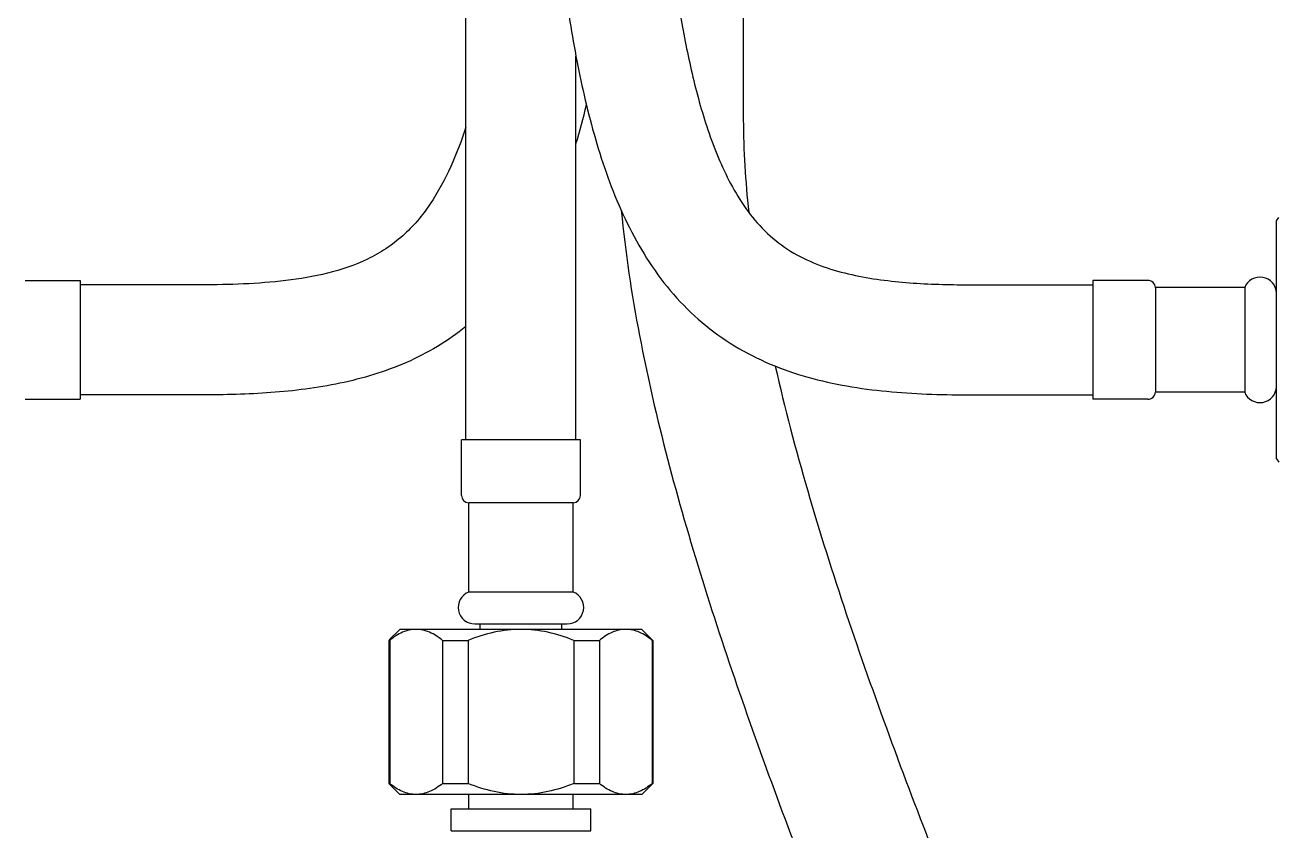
# Model space of a CAD drawing. Header units: millimetres. Extents: x 7392 to 8221, y 1108 to 2280.
# Drawn here: x 7504.4 to 7618.3, y 1314.6 to 1387.8 of the extents above; entities that cross this region are included whole.
import ezdxf

# ---------------------------------------------------------------- set-up
doc = ezdxf.new("R2010")
doc.units = ezdxf.units.MM
doc.layers.add('02___PRT_ALL_AXES', color=7, linetype='Continuous')

msp = doc.modelspace()

# ---------------------------------------------------------------- linework, layer by layer
at = {"color": 7, "linetype": 'Continuous'}
for p, q in [((7544.42, 1350.16), (7544.42, 1393)), ((7569.63, 1393), (7569.63, 1379.26)), ((7554.42, 1350.16), (7554.42, 1385.01)), ((7618.1, 1370.07), (7618.31, 1370.35)), ((7618.1, 1348.43), (7618.1, 1370.07)), ((7504.35, 1364.65), (7509.35, 1364.65)), ((7520.36, 1364.25), (7509.35, 1364.25)), ((7590.39, 1364.25), (7601.39, 1364.25)), ((7606.39, 1364.65), (7601.39, 1364.65)), ((7607.09, 1364), (7607.09, 1354.5)), ((7615.2, 1364), (7607.09, 1364)), ((7504.35, 1353.85), (7509.35, 1353.85)), ((7520.36, 1354.25), (7509.35, 1354.25)), ((7590.39, 1354.25), (7601.39, 1354.25)), ((7606.39, 1353.85), (7601.39, 1353.85)), ((7615.2, 1354.5), (7607.09, 1354.5)), ((7544.02, 1345.11), (7544.02, 1350.16)), ((7554.82, 1350.16), (7544.02, 1350.16)), ((7554.82, 1345.11), (7554.82, 1350.16)), ((7618.1, 1348.43), (7618.31, 1348.14)), ((7544.67, 1336.35), (7544.67, 1344.46)), ((7554.17, 1344.46), (7544.67, 1344.46)), ((7554.17, 1336.35), (7554.17, 1344.46)), ((7544.67, 1336.35), (7554.17, 1336.35)), ((7545.22, 1333.45), (7553.62, 1333.45)), ((7545.72, 1332.95), (7545.72, 1333.45)), ((7553.12, 1332.95), (7553.12, 1333.45)), ((7537.45, 1331.99), (7538.42, 1332.95)), ((7560.42, 1332.95), (7538.42, 1332.95)), ((7561.42, 1331.95), (7560.42, 1332.95)), ((7537.42, 1331.95), (7537.42, 1318.95)), ((7537.42, 1331.95), (7537.49, 1331.95)), ((7537.49, 1331.95), (7537.49, 1318.95)), ((7542.29, 1331.95), (7542.29, 1318.95)), ((7542.29, 1331.95), (7544.62, 1331.95)), ((7544.62, 1331.95), (7544.62, 1318.95)), ((7554.22, 1331.95), (7554.22, 1318.95)), ((7554.22, 1331.95), (7556.55, 1331.95)), ((7556.55, 1331.95), (7556.55, 1318.95)), ((7561.35, 1331.95), (7561.35, 1318.95)), ((7561.35, 1331.95), (7561.42, 1331.95)), ((7561.42, 1331.95), (7561.42, 1318.95)), ((7537.42, 1318.95), (7537.49, 1318.95)), ((7538.42, 1317.95), (7537.45, 1318.91)), ((7542.29, 1318.95), (7544.62, 1318.95)), ((7554.22, 1318.95), (7556.55, 1318.95)), ((7560.42, 1317.95), (7561.42, 1318.95)), ((7561.35, 1318.95), (7561.42, 1318.95)), ((7560.42, 1317.95), (7538.42, 1317.95))]:
    msp.add_line(p, q, dxfattribs=at)
for centre, radius, start, end in [((7488.21, 1396.75), 69.08, 343.4315, 346.4672), ((7606.39, 1363.95), 0.7, 4.096, 90), ((7616.59, 1363.45), 1.5, 2.029, 158.4062), ((7616.59, 1355.05), 1.5, 201.5938, 357.971), ((7606.39, 1354.55), 0.7, 270, 355.904), ((7544.67, 1345.11), 0.65, 180, 270), ((7554.17, 1345.11), 0.65, 270, 0), ((7545.22, 1334.95), 1.5, 111.5102, 270), ((7553.62, 1334.95), 1.5, 270, 68.4898)]:
    msp.add_arc(centre, radius, start, end, dxfattribs=at)
for points, knots in [([(7553.18, 1393), (7553.3, 1391.98), (7553.44, 1390.97), (7553.59, 1389.96), (7553.95, 1387.56), (7554.77, 1382.78), (7556.57, 1375.72), (7558.81, 1370.05), (7561.28, 1365.87), (7563.52, 1362.99), (7566.17, 1360.47), (7569.18, 1358.39), (7572.46, 1356.8), (7577.08, 1355.3), (7583.11, 1354.38), (7587.96, 1354.25), (7590.39, 1354.25)], [-0.052677, -0.052677, -0.052677, -0.052677, 0, 0, 0, 0.125042, 0.250057, 0.374998, 0.437516, 0.500026, 0.56253, 0.625033, 0.687538, 0.75005, 0.874978, 1, 1, 1, 1]), ([(7563.27, 1393), (7563.4, 1391.98), (7563.55, 1390.97), (7563.71, 1389.96), (7563.99, 1388.21), (7564.63, 1384.72), (7565.91, 1379.57), (7567.43, 1375.39), (7569.09, 1372.26), (7570.62, 1370.08), (7572.52, 1368.2), (7574.76, 1366.74), (7577.23, 1365.73), (7580.66, 1364.84), (7585.07, 1364.33), (7588.62, 1364.25), (7590.39, 1364.25)], [-0.072263, -0.072263, -0.072263, -0.072263, 0, 0, 0, 0.125036, 0.250061, 0.375032, 0.437551, 0.500054, 0.56253, 0.625, 0.687492, 0.750004, 0.874973, 1, 1, 1, 1]), ([(7544.42, 1378.58), (7544.02, 1377.36), (7543.11, 1374.95), (7541.29, 1371.54), (7539.21, 1369.05), (7537.17, 1367.49), (7534.92, 1366.23), (7531.86, 1365.21), (7528.05, 1364.58), (7524.21, 1364.29), (7521.64, 1364.25), (7520.36, 1364.25)], [0, 0, 0, 0, 0.125046, 0.250037, 0.374868, 0.437399, 0.499932, 0.624852, 0.749876, 0.874933, 1, 1, 1, 1]), ([(7558.54, 1370.99), (7558.9, 1367.19), (7560.05, 1359.61), (7562.64, 1348.42), (7565.84, 1337.39), (7569.47, 1326.49), (7573.39, 1315.7), (7577.53, 1304.99), (7581.79, 1294.33), (7586.1, 1283.69), (7590.39, 1273.04), (7594.57, 1262.35), (7597.87, 1253.37), (7600.31, 1246.11), (7602.01, 1240.63), (7603.52, 1235.09), (7604.58, 1230.42), (7605.23, 1226.65), (7605.6, 1223.8), (7605.83, 1220.94), (7605.87, 1218.06), (7605.64, 1215.2), (7605.05, 1212.38), (7604.08, 1210.17), (7602.92, 1208.64), (7601.51, 1207.33), (7599.38, 1206.18), (7596.61, 1205.39), (7593.76, 1205.01), (7591.85, 1204.94), (7590.89, 1204.94)], [0, 0, 0, 0, 0.06249, 0.124992, 0.187498, 0.250007, 0.312517, 0.375028, 0.437539, 0.500051, 0.562562, 0.625073, 0.687583, 0.718838, 0.750093, 0.781347, 0.8126, 0.828227, 0.843855, 0.859482, 0.875107, 0.89073, 0.906344, 0.921935, 0.929745, 0.937554, 0.953139, 0.968752, 0.984374, 1, 1, 1, 1]), ([(7544.42, 1360.46), (7543.6, 1359.8), (7541.86, 1358.59), (7538.09, 1356.65), (7533, 1355.13), (7526.7, 1354.35), (7522.47, 1354.25), (7520.36, 1354.25)], [0, 0, 0, 0, 0.125052, 0.250106, 0.499894, 0.749897, 1, 1, 1, 1]), ([(7572.53, 1356.87), (7573.39, 1353.06), (7575.39, 1345.51), (7578.93, 1334.34), (7582.84, 1323.3), (7587, 1312.35), (7591.32, 1301.46), (7595.71, 1290.6), (7600.1, 1279.74), (7604.4, 1268.84), (7608.51, 1257.87), (7612.26, 1246.77), (7614.88, 1237.36), (7616.44, 1229.7), (7617.22, 1223.89), (7617.47, 1218.03), (7616.93, 1212.18), (7615.29, 1206.52), (7612.24, 1201.44), (7607.83, 1197.49), (7602.49, 1194.94), (7596.75, 1193.66), (7592.84, 1193.43), (7590.89, 1193.43)], [0, 0, 0, 0, 0.062521, 0.125048, 0.187576, 0.250105, 0.312635, 0.375165, 0.437696, 0.500225, 0.562754, 0.62528, 0.687796, 0.719058, 0.750316, 0.781566, 0.812801, 0.844006, 0.87518, 0.906345, 0.937534, 0.968756, 1, 1, 1, 1]), ([(7539.89, 1332.95), (7539.47, 1332.95), (7538.59, 1332.74), (7537.85, 1332.24), (7537.49, 1331.95)], [0, 0, 0, 0, 0.474901, 1, 1, 1, 1]), ([(7542.29, 1331.95), (7541.93, 1332.24), (7541.19, 1332.74), (7540.31, 1332.95), (7539.89, 1332.95)], [0, 0, 0, 0, 0.525099, 1, 1, 1, 1]), ([(7549.42, 1332.95), (7548.6, 1332.95), (7546.95, 1332.76), (7545.38, 1332.26), (7544.62, 1331.95)], [0, 0, 0, 0, 0.499861, 1, 1, 1, 1]), ([(7554.22, 1331.95), (7553.46, 1332.26), (7551.89, 1332.76), (7550.24, 1332.95), (7549.42, 1332.95)], [0, 0, 0, 0, 0.500141, 1, 1, 1, 1]), ([(7558.95, 1332.95), (7558.53, 1332.95), (7557.65, 1332.74), (7556.91, 1332.24), (7556.55, 1331.95)], [0, 0, 0, 0, 0.474901, 1, 1, 1, 1]), ([(7561.35, 1331.95), (7560.99, 1332.24), (7560.25, 1332.74), (7559.37, 1332.95), (7558.95, 1332.95)], [0, 0, 0, 0, 0.525099, 1, 1, 1, 1]), ([(7539.89, 1317.95), (7539.47, 1317.95), (7538.59, 1318.16), (7537.85, 1318.66), (7537.49, 1318.95)], [0, 0, 0, 0, 0.474901, 1, 1, 1, 1]), ([(7542.29, 1318.95), (7541.93, 1318.66), (7541.19, 1318.16), (7540.31, 1317.95), (7539.89, 1317.95)], [0, 0, 0, 0, 0.525099, 1, 1, 1, 1]), ([(7549.42, 1317.95), (7548.6, 1317.95), (7546.95, 1318.14), (7545.38, 1318.64), (7544.62, 1318.95)], [0, 0, 0, 0, 0.499861, 1, 1, 1, 1]), ([(7554.22, 1318.95), (7553.46, 1318.64), (7551.89, 1318.14), (7550.24, 1317.95), (7549.42, 1317.95)], [0, 0, 0, 0, 0.500141, 1, 1, 1, 1]), ([(7558.95, 1317.95), (7558.53, 1317.95), (7557.65, 1318.16), (7556.91, 1318.66), (7556.55, 1318.95)], [0, 0, 0, 0, 0.474901, 1, 1, 1, 1]), ([(7561.35, 1318.95), (7560.99, 1318.66), (7560.25, 1318.16), (7559.37, 1317.95), (7558.95, 1317.95)], [0, 0, 0, 0, 0.525099, 1, 1, 1, 1])]:
    msp.add_open_spline(points, degree=3, knots=knots, dxfattribs=at)
msp.add_open_spline([(7569.63, 1379.26), (7569.63, 1376.45), (7569.82, 1373.64), (7570.12, 1370.85)], degree=3, dxfattribs=at)
at = {"layer": '02___PRT_ALL_AXES', "color": 7, "linetype": 'Continuous'}
for p, q in [((7509.35, 1364.65), (7509.35, 1353.85)), ((7601.39, 1364.65), (7601.39, 1353.85)), ((7615.2, 1364), (7615.2, 1354.5)), ((7544.67, 1316.65), (7544.67, 1317.95)), ((7554.17, 1316.65), (7554.17, 1317.95)), ((7543.07, 1314.64), (7543.07, 1316.65)), ((7543.07, 1316.65), (7555.77, 1316.65)), ((7555.77, 1314.64), (7555.77, 1316.65)), ((7543.07, 1314.64), (7555.77, 1314.64))]:
    msp.add_line(p, q, dxfattribs=at)

doc.saveas('drawing.dxf')
